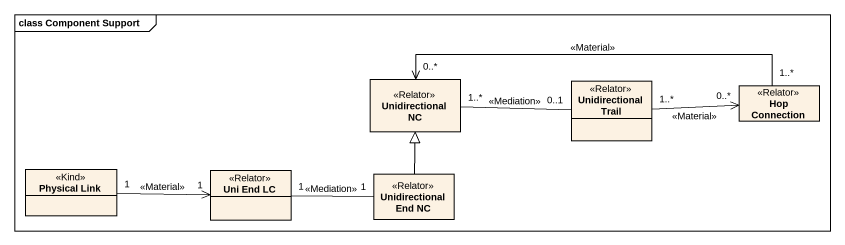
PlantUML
@startuml
mainframe class Component Support
hide circle
hide empty members
class "Unidirectional NC" as Unidirectional_NC <<Relator>>
class "Unidirectional Trail" as Unidirectional_Trail <<Relator>>
class "Hop Connection" as Hop_Connection <<Relator>>
class "Physical Link" as Physical_Link <<Kind>>
class "Uni End LC" as Uni_End_LC <<Relator>>
class "Unidirectional End NC" as Unidirectional_End_NC <<Relator>>
Unidirectional_NC "1..*" -right- "0..1" Unidirectional_Trail : <<Mediation>>
Unidirectional_NC "0..*" <-right- "1..*" Hop_Connection : <<Material>>
Unidirectional_Trail "1..*" -right-> "0..*" Hop_Connection : <<Material>>
Physical_Link "1" -right-> "1" Uni_End_LC : <<Material>>
Uni_End_LC "1" -right- "1" Unidirectional_End_NC : <<Mediation>>
Unidirectional_End_NC -up-|> Unidirectional_NC
@enduml
